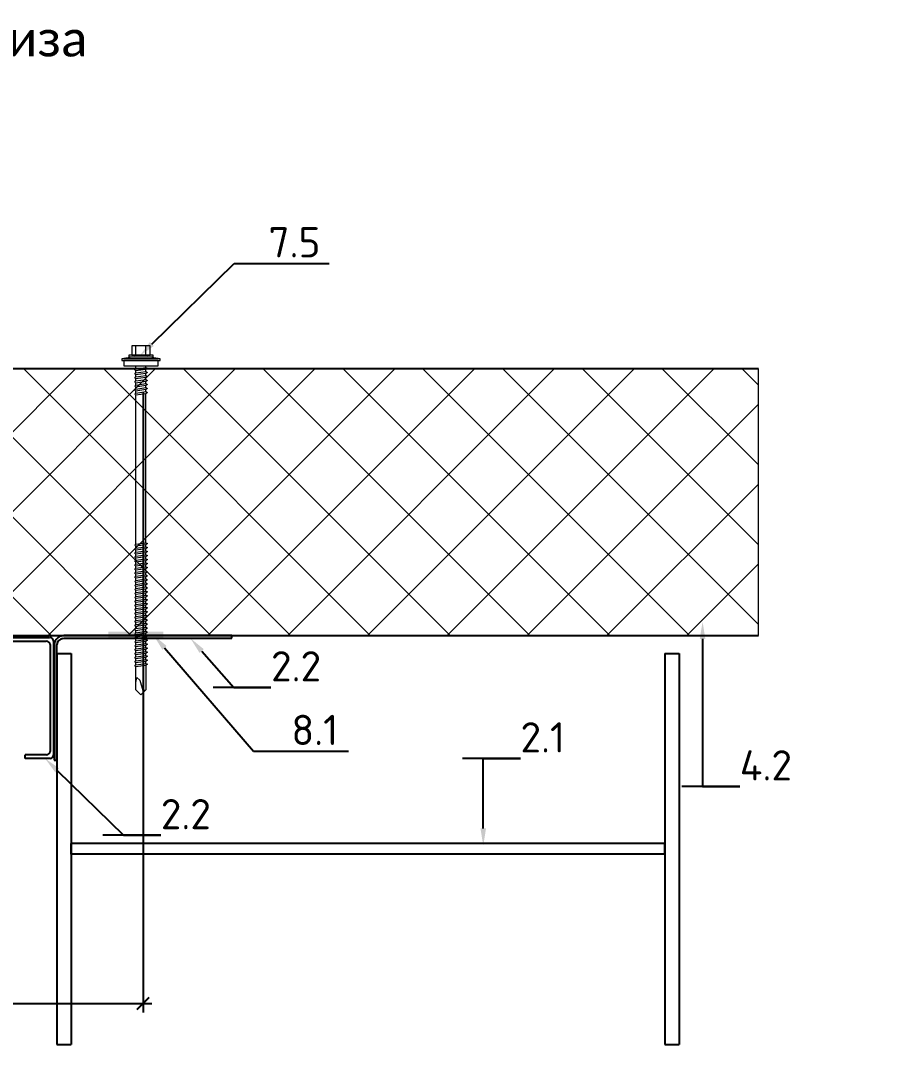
# Model space of a CAD drawing. Header units: millimetres. Extents: x -3689 to 3021565, y -698052 to -604547.
# Drawn here: x 2758677 to 2759159, y -667397 to -666821 of the extents above; entities that cross this region are included whole.
import ezdxf
from ezdxf import colors
from ezdxf.entities.mleader import LeaderData, LeaderLine
from ezdxf.math import Vec2, Vec3

# ---------------------------------------------------------------- set-up
doc = ezdxf.new("R2010")
doc.units = ezdxf.units.MM
doc.header["$PDMODE"] = 35
doc.layers.get('0').update_dxf_attribs({"lineweight": 0})
doc.layers.get('Defpoints').update_dxf_attribs({"color": 4})
for name, color, linetype in [('A-DOOR-IDEN', 12, 'Continuous'), ('A-FLOR-IDEN', 14, 'Continuous'), ('A-WALL-PATT', 181, 'Continuous'), ('S-METL', 14, 'Continuous'), ('S-WALL-PATT', 181, 'Continuous')]:
    doc.layers.add(name, color=color, linetype=linetype)
doc.layers.add('A-FLOR-DIMS', color=133, linetype='Continuous', lineweight=0)
doc.styles.add('Calibri', font='calibri.ttf')
doc.styles.add('GOST 2.304', font='CS_Gost2304.shx')
doc.styles.add('ЕСКД', font='isocpeur.ttf')
doc.dimstyles.new('001.5', dxfattribs={"dimscale": 10, "dimtxt": 1.5, "dimasz": 0.7, "dimexe": 0.5, "dimexo": 0, "dimgap": 0.3, "dimtad": 1, "dimdec": 0, "dimrnd": 0.001, "dimtxsty": 'GOST 2.304', "dimblk": 'ARCHTICK', "dimcen": 0, "dimdle": 0.5, "dimclrd": 256, "dimclre": 256, "dimclrt": 256, "dimadec": 0, "dimazin": 2, "dimtfac": 0.75, "dimtdec": 0, "dimtmove": 1, "dimatfit": 3, "dimfxl": 1, "dimtolj": 1, "dimarcsym": 0})

# ---------------------------------------------------------------- blocks, each defined once
blk = doc.blocks.new('*U569')
at = {"lineweight": 0}
h = blk.add_hatch(dxfattribs=at)
h.set_pattern_fill('ANSI37', color=181, scale=10, style=0)
h.set_pattern_definition([(45, (90, -243.4552527261694), (-22.45064030267288, 22.45064030267288), []), (135, (90, -243.4552527261694), (-22.45064030267288, -22.45064030267288), [])])
h.paths.add_polyline_path([(0, 756.5447472738305), (0, 0), (150, 0), (150, 756.5447472738305)])
at = {"color": 5, "lineweight": 0}
for p, q in [((150, 756.5447472738305), (0, 756.5447472738305)), ((0, 0), (150, 0))]:
    blk.add_line(p, q, dxfattribs=at)
at = {"color": 5}
for p, q in [((0, 756.5447472738305), (0, 0)), ((150, 0), (150, 756.5447472738305))]:
    blk.add_line(p, q, dxfattribs=at)
blk = doc.blocks.new('_ARCHTICK')
at = {"color": 0, "linetype": 'ByBlock', "const_width": 0.15}
blk.add_lwpolyline([(-0.5, -0.5), (0.5, 0.5)], dxfattribs=at)
blk = doc.blocks.new('*D595')
at = {"layer": 'A-FLOR-DIMS', "lineweight": -2, "ltscale": 10, "transparency": 16777216}
for p, q in [((2758565.491546376, -666981.1369275539), (2758565.491546376, -667378.5630404346)), ((2758745.794077674, -667030.1082602887), (2758745.794077674, -667378.5630404346)), ((2758560.491546376, -667373.5630404346), (2758750.794077674, -667373.5630404346))]:
    blk.add_line(p, q, dxfattribs=at)
at = {"layer": 'Defpoints', "color": 0, "ltscale": 10, "transparency": 16777216}
for p in [(2758565.491546376, -666981.1369275539), (2758745.794077674, -667030.1082602887), (2758745.794077674, -667373.5630404346)]:
    blk.add_point(p, dxfattribs=at)
at = {"layer": 'A-FLOR-DIMS', "lineweight": -2, "ltscale": 10, "transparency": 16777216, "xscale": 7, "yscale": 7, "zscale": 7, "rotation": 180}
blk.add_blockref('_ARCHTICK', (2758565.491546376, -667373.5630404346), dxfattribs=at)
at = {"layer": 'A-FLOR-DIMS', "lineweight": -2, "ltscale": 10, "transparency": 16777216, "xscale": 7, "yscale": 7, "zscale": 7}
blk.add_blockref('_ARCHTICK', (2758745.794077674, -667373.5630404346), dxfattribs=at)
at = {"layer": 'A-FLOR-DIMS', "ltscale": 10, "transparency": 16777216, "insert": (2758655.642812025, -667363.0630404346), "char_height": 15, "attachment_point": 5, "style": 'GOST 2.304'}
blk.add_mtext('\\A1;180', dxfattribs=at)
blk = doc.blocks.new('*U572')
at = {"color": 0, "lineweight": 0, "ltscale": 10}
for p, q in [((-2.853031142658489e-13, 6.794659872000921), (-1.000000000000285, 6.794659872000879)), ((-1.000000000000285, 6.794659872000879), (-0.9999999999997147, -6.794659872000962)), ((0.9999999999995483, 10.75821146399544), (-1.578047253216045e-13, 3.758211464021094)), ((2.853031142658489e-13, -6.794659872000921), (-2.853031142658489e-13, 6.794659872000921)), ((1.999999999999548, 10.75821146399548), (0.9999999999995483, 10.75821146399544)), ((0.9999999999995483, 10.75821146399544), (1.000000000000452, -10.75821146399535)), ((2.000000000000452, -10.75821146399531), (1.999999999999548, 10.75821146399548)), ((4.999999999999596, 9.625768151993025), (1.999999999999596, 9.625768151992899)), ((1.999999999999596, 9.625768151992899), (2.000000000000404, -9.625768151992732)), ((5.000000000000404, -9.625768151992606), (4.999999999999596, 9.625768151993025)), ((-1.000000000000214, 5.095994904011563), (-6.200000000000213, 5.095994904011344)), ((-6.200000000000213, 5.095994904011344), (-6.199999999999785, -5.095994904011865)), ((-1.000000000000119, 2.831108280006405), (-6.200000000000118, 2.831108280006187)), ((-0.9999999999997861, -5.095994904011646), (-1.000000000000214, 5.095994904011563)), ((5.960699671339194, 2.831108280006697), (4.999999999999881, 2.831108280006657)), ((5.960699671339194, 2.831108280006697), (6.413676996087806, 3.623818598440535)), ((6.75340998968594, -2.831108279977059), (5.960699671339194, 2.831108280006697)), ((6.413676996087806, 3.623818598440535), (7.093142983283565, 2.831108280006745)), ((7.093142983283565, 2.831108280006745), (7.885853301688519, -2.831108279977012)), ((8.225586295286144, 2.831108280006792), (7.093142983283565, 2.831108280006745)), ((8.225586295286144, 2.831108280006792), (7.093142983283565, 2.831108280006745)), ((8.225586295286144, 2.831108280006792), (8.678563620122066, 3.623818598440631)), ((9.018296613720201, -2.831108279976964), (8.225586295286144, 2.831108280006792)), ((8.678563620122066, 3.623818598440631), (9.358029607317826, 2.83110828000684)), ((9.358029607317826, 2.83110828000684), (10.15073992572278, -2.831108279976917)), ((10.49047291932041, 2.831108280006887), (9.358029607317826, 2.83110828000684)), ((10.49047291932041, 2.831108280006887), (9.358029607317826, 2.831108280006839)), ((10.49047291932041, 2.831108280006887), (10.94345024406902, 3.623818598440726)), ((11.28318323772536, -2.831108279976869), (10.49047291932041, 2.831108280006887)), ((10.94345024406902, 3.623818598440726), (11.62291623132298, 2.831108280006935)), ((11.62291623132298, 2.831108280006935), (12.41562654969883, -2.831108279976822)), ((12.75535954329646, 2.831108280006982), (11.62291623126478, 2.831108280006935)), ((12.75535954329646, 2.831108280006983), (11.62291623132298, 2.831108280006935)), ((12.75535954329646, 2.831108280006982), (13.20833686810328, 3.623818598440821)), ((13.54806986170141, -2.831108279976774), (12.75535954329646, 2.831108280006982)), ((13.20833686810328, 3.623818598440821), (13.88780285529904, 2.83110828000703)), ((13.88780285529904, 2.83110828000703), (14.68051317370399, -2.831108279976727)), ((15.02024616730162, 2.831108280007077), (13.88780285529904, 2.83110828000703)), ((15.02024616730162, 2.831108280007078), (13.88780285529904, 2.83110828000703)), ((15.02024616730162, 2.831108280007077), (15.47322349210843, 3.623818598440916)), ((15.81295648570657, -2.831108279976679), (15.02024616730162, 2.831108280007077)), ((15.47322349210843, 3.623818598440916), (16.1526894793042, 2.831108280007125)), ((16.1526894793042, 2.831108280007125), (16.94539979768004, -2.831108279976632)), ((17.28513279133588, 2.831108280007173), (16.1526894793042, 2.831108280007125)), ((17.28513279133588, 2.831108280007173), (16.1526894793042, 2.831108280007126)), ((17.28513279133588, 2.831108280007173), (17.73811011608449, 3.623818598441011)), ((18.07784310968262, -2.831108279976584), (17.28513279133588, 2.831108280007173)), ((17.73811011608449, 3.623818598441011), (18.41757610328025, 2.83110828000722)), ((18.41757610328025, 2.83110828000722), (19.2102864216852, -2.831108279976537)), ((19.55001941528283, 2.831108280007268), (18.41757610328025, 2.83110828000722)), ((19.55001941528283, 2.831108280007268), (18.41757610328025, 2.831108280007221)), ((19.55001941528283, 2.831108280007268), (20.00299674011875, 3.623818598441106)), ((20.34272973371688, -2.831108279976489), (19.55001941528283, 2.831108280007268)), ((20.00299674011875, 3.623818598441106), (20.68246272731451, 2.831108280007316)), ((20.68246272731451, 2.831108280007316), (21.47517304571946, -2.831108279976441)), ((21.81490603931709, 2.831108280007363), (20.68246272731451, 2.831108280007316)), ((104.5005885280032, 2.83110828001226), (20.68246272731451, 2.831108280007316)), ((104.5005885280032, 2.83110828001226), (104.9535658528391, 3.623818598446098)), ((105.2932988464372, -2.831108279971497), (104.5005885280032, 2.83110828001226)), ((104.9535658528391, 3.623818598446098), (105.6330318400348, 2.831108280012307)), ((105.6330318400348, 2.831108280012307), (106.4257421584398, -2.83110827997145)), ((106.7654751520374, 2.831108280012355), (105.6330318400348, 2.831108280012307)), ((106.7654751520956, 2.831108280012355), (107.2184524768442, 3.623818598446193)), ((107.5581854704424, -2.831108279971402), (106.7654751520956, 2.831108280012355)), ((107.2184524768442, 3.623818598446193), (107.89791846404, 2.831108280012402)), ((107.89791846404, 2.831108280012402), (108.690628782445, -2.831108279971355)), ((109.0303617760426, 2.83110828001245), (107.89791846404, 2.831108280012402)), ((109.0303617760426, 2.83110828001245), (109.4833391008785, 3.623818598446288)), ((109.8230720944767, -2.831108279971307), (109.0303617760426, 2.83110828001245)), ((109.4833391008785, 3.623818598446288), (110.1628050880743, 2.831108280012497)), ((110.1628050880743, 2.831108280012497), (110.9555154064792, -2.831108279971259)), ((111.2952484000768, 2.831108280012545), (110.1628050880743, 2.831108280012497)), ((111.2952484000768, 2.831108280012545), (111.7482257248255, 3.623818598446383)), ((112.0879587184818, -2.831108279971212), (111.2952484000768, 2.831108280012545)), ((111.7482257248255, 3.623818598446383), (112.4276917120794, 2.831108280012592)), ((112.4276917120794, 2.831108280012592), (113.2204020304553, -2.831108279971164)), ((113.5601350240529, 2.83110828001264), (112.4276917120212, 2.831108280012592)), ((113.5601350240529, 2.83110828001264), (114.0131123488597, 3.623818598446478)), ((114.3528453424579, -2.831108279971117), (113.5601350240529, 2.83110828001264)), ((114.0131123488597, 3.623818598446478), (114.6925783360555, 2.831108280012687)), ((114.6925783360555, 2.831108280012687), (115.4852886544604, -2.831108279971069)), ((115.8250216480581, 2.831108280012735), (114.6925783360555, 2.831108280012687)), ((115.8250216480581, 2.831108280012735), (116.2779989728649, 3.623818598446573)), ((116.617731966463, -2.831108279971022), (115.8250216480581, 2.831108280012735)), ((116.2779989728649, 3.623818598446573), (116.9574649600606, 2.831108280012782)), ((116.9574649600606, 2.831108280012782), (117.7501752784365, -2.831108279970974)), ((118.0899082720923, 2.83110828001283), (116.9574649600606, 2.831108280012782)), ((118.0899082720923, 2.83110828001283), (118.5428855968409, 3.623818598446668)), ((118.8826185904391, -2.831108279970927), (118.0899082720923, 2.83110828001283)), ((118.5428855968409, 3.623818598446668), (119.2223515840367, 2.831108280012878)), ((119.2223515840367, 2.831108280012878), (120.0150619024417, -2.831108279970879)), ((120.3547948960393, 2.831108280012925), (119.2223515840367, 2.831108280012878)), ((120.3547948960393, 2.831108280012925), (120.8077722208752, 3.623818598446763)), ((121.1475052144733, -2.831108279970831), (120.3547948960393, 2.831108280012925)), ((120.8077722208752, 3.623818598446763), (121.4872382080709, 2.831108280012973)), ((121.4872382080709, 2.831108280012973), (122.2799485264759, -2.831108279970784)), ((122.6196815200735, 2.83110828001302), (121.4872382080709, 2.831108280012973)), ((122.6196815200735, 2.83110828001302), (123.0726588448221, 3.623818598446859)), ((123.4123918384203, -2.831108279970736), (122.6196815200735, 2.83110828001302)), ((123.0726588448221, 3.623818598446859), (123.7521248320179, 2.831108280013068)), ((123.7521248320179, 2.831108280013068), (124.5448351504519, -2.831108279970689)), ((124.8845681440496, 2.831108280013115), (123.7521248320179, 2.831108280013068)), ((124.8845681440496, 2.831108280013114), (125.3375454687982, 3.623818598446953)), ((125.6772784623963, -2.831108279970642), (124.8845681440496, 2.831108280013114)), ((125.3375454687982, 3.623818598446953), (126.017011455994, 2.831108280013162)), ((126.017011455994, 2.831108280013162), (126.8097217743989, -2.831108279970595)), ((127.1494547679966, 2.831108280013209), (126.017011455994, 2.831108280013162)), ((127.1494547679966, 2.831108280013209), (127.6024320928325, 3.623818598447048)), ((127.9421650864306, -2.831108279970547), (127.1494547679966, 2.831108280013209)), ((127.6024320928325, 3.623818598447048), (128.2818980800282, 2.831108280013257)), ((128.2818980800282, 2.831108280013257), (129.0746083984332, -2.8311082799705)), ((129.4143413920308, 2.831108280013305), (128.2818980800282, 2.831108280013257)), ((129.4143413920308, 2.831108280013305), (129.8673187167794, 3.623818598447143)), ((130.2070517104358, -2.831108279970452), (129.4143413920308, 2.831108280013305)), ((129.8673187167794, 3.623818598447143), (130.5467847040334, 2.831108280013352)), ((130.5467847040334, 2.831108280013352), (131.3394950224092, -2.831108279970405)), ((131.6792280160069, 2.8311082800134), (130.5467847039752, 2.831108280013352)), ((131.6792280160069, 2.8311082800134), (132.1322053408137, 3.623818598447238)), ((132.4719383344118, -2.831108279970357), (131.6792280160069, 2.8311082800134)), ((132.1322053408137, 3.623818598447238), (132.8116713280095, 2.831108280013447)), ((132.8116713280095, 2.831108280013447), (133.6043816464144, -2.83110827997031)), ((133.944114640012, 2.831108280013495), (132.8116713280095, 2.831108280013447)), ((133.944114640012, 2.831108280013495), (134.3970919648189, 3.623818598447333)), ((134.736824958417, -2.831108279970262), (133.944114640012, 2.831108280013495)), ((134.3970919648189, 3.623818598447333), (135.0765579520146, 2.831108280013543)), ((135.0765579520146, 2.831108280013543), (135.8692682703904, -2.831108279970214)), ((136.2090012640463, 2.83110828001359), (135.0765579520146, 2.831108280013543)), ((136.2090012640463, 2.83110828001359), (136.6619785887949, 3.623818598447428)), ((137.001711582393, -2.831108279970167), (136.2090012640463, 2.83110828001359)), ((136.6619785887949, 3.623818598447428), (137.3414445759907, 2.831108280013638)), ((137.3414445759907, 2.831108280013638), (138.1341548943956, -2.831108279970119)), ((138.4738878879932, 2.831108280013685), (137.3414445759907, 2.831108280013638)), ((138.4738878879932, 2.831108280013685), (138.9268652128292, 3.623818598447524)), ((139.2665982064273, -2.831108279970072), (138.4738878879932, 2.831108280013685)), ((138.9268652128292, 3.623818598447524), (139.6063312000249, 2.831108280013733)), ((139.6063312000249, 2.831108280013733), (140.3990415184299, -2.831108279970024)), ((140.7387745120275, 2.83110828001378), (139.6063312000249, 2.831108280013733)), ((140.7387745120275, 2.83110828001378), (141.1917518367761, 3.623818598447619)), ((141.5314848303742, -2.831108279969976), (140.7387745120275, 2.83110828001378)), ((141.1917518367761, 3.623818598447619), (141.8712178239719, 2.831108280013828)), ((141.8712178239719, 2.831108280013828), (142.6639281424059, -2.831108279969929)), ((143.0036611360036, 2.831108280013875), (141.8712178239719, 2.831108280013828)), ((143.0036611360036, 2.831108280013875), (143.4566384608104, 3.623818598447714)), ((143.7963714544085, -2.831108279969881), (143.0036611360036, 2.831108280013875)), ((143.4566384608104, 3.623818598447714), (144.1361044480061, 2.831108280013923)), ((144.1361044480061, 2.831108280013923), (144.9288147664111, -2.831108279969834)), ((145.2685477600087, 2.83110828001397), (144.1361044480061, 2.831108280013923)), ((145.2685477600087, 2.83110828001397), (145.7215250848446, 3.623818598447809)), ((146.0612580784428, -2.831108279969786), (145.2685477600087, 2.83110828001397)), ((145.7215250848446, 3.623818598447809), (146.4009910720404, 2.831108280014018)), ((146.4009910720404, 2.831108280014018), (147.1937013903871, -2.831108279969739)), ((147.5334343839848, 2.831108280014065), (146.4009910720404, 2.831108280014018)), ((147.533434384043, 2.831108280014065), (147.9864117087916, 3.623818598447904)), ((148.3261447023897, -2.831108279969691), (147.533434384043, 2.831108280014065)), ((147.9864117087916, 3.623818598447904), (148.6658776959873, 2.831108280014113)), ((148.6658776959873, 2.831108280014113), (149.4585880144214, -2.831108279969644)), ((149.798321008019, 2.831108280014161), (148.6658776959873, 2.831108280014113)), ((149.798321008019, 2.831108280014161), (150.2512983328259, 3.623818598447999)), ((150.591031326424, -2.831108279969596), (149.798321008019, 2.831108280014161)), ((150.2512983328259, 3.623818598447999), (150.9307643200216, 2.831108280014208)), ((150.9307643200216, 2.831108280014208), (151.7234746384266, -2.831108279969548)), ((152.0632076320242, 2.831108280014256), (150.9307643200216, 2.831108280014208)), ((152.0632076320242, 2.831108280014256), (152.5161849568019, 3.623818598448094)), ((152.8559179504, -2.831108279969501), (152.0632076320242, 2.831108280014256)), ((152.5161849568019, 3.623818598448094), (153.1956509439977, 2.831108280014303)), ((153.1956509439977, 2.831108280014303), (153.9883612624026, -2.831108279969453)), ((154.3280942560002, 2.831108280014351), (153.1956509439977, 2.831108280014303)), ((154.3280942560002, 2.831108280014351), (154.7810715808071, 3.623818598448189)), ((155.1208045744052, -2.831108279969406), (154.3280942560002, 2.831108280014351)), ((154.7810715808071, 3.623818598448189), (155.4605375680028, 2.831108280014398)), ((155.4605375680028, 2.831108280014398), (156.2532478864078, -2.831108279969358)), ((156.5929808800054, 2.831108280014446), (155.4605375680028, 2.831108280014398)), ((156.5929808800054, 2.831108280014446), (157.0459582048413, 3.623818598448284)), ((157.3856911984394, -2.831108279969311), (156.5929808800054, 2.831108280014446)), ((157.0459582048413, 3.623818598448284), (157.7254241920371, 2.831108280014493)), ((157.7254241920371, 2.831108280014493), (158.518134510442, -2.831108279969263)), ((158.8578675040397, 2.831108280014541), (157.7254241920371, 2.831108280014493)), ((158.8578675040397, 2.831108280014541), (159.3108448287883, 3.623818598448379)), ((159.6505778223864, -2.831108279969216), (158.8578675040397, 2.831108280014541)), ((159.3108448287883, 3.623818598448379), (159.990310815984, 2.831108280014588)), ((159.990310815984, 2.831108280014588), (160.7830211344181, -2.831108279969168)), ((161.1227541280157, 2.831108280014636), (159.990310815984, 2.831108280014588)), ((161.1227541280157, 2.831108280014636), (161.5757314528225, 3.623818598448474)), ((161.9154644464207, -2.831108279969121), (161.1227541280157, 2.831108280014636)), ((161.5757314528225, 3.623818598448474), (162.2551974400183, 2.831108280014683)), ((162.2551974400183, 2.831108280014683), (163.0479077584232, -2.831108279969073)), ((163.3876407520209, 2.831108280014731), (162.2551974400183, 2.831108280014683)), ((163.3876407520209, 2.831108280014731), (163.8406180767986, 3.623818598448569)), ((164.1803510703967, -2.831108279969026), (163.3876407520209, 2.831108280014731)), ((163.8406180767986, 3.623818598448569), (164.5200840639943, 2.831108280014779)), ((164.5200840639943, 2.831108280014779), (165.3127943823993, -2.831108279968978)), ((165.6525273759969, 2.831108280014826), (164.5200840639943, 2.831108280014779)), ((165.6525273759969, 2.831108280014826), (166.1055047008037, 3.623818598448664)), ((166.4452376944019, -2.83110827996893), (165.6525273759969, 2.831108280014826)), ((166.1055047008037, 3.623818598448664), (166.7849706879995, 2.831108280014874)), ((166.7849706879995, 2.831108280014874), (167.5776810064336, -2.831108279968883)), ((167.9174140000312, 2.831108280014921), (166.7849706879995, 2.831108280014874)), ((167.9174140000312, 2.831108280014921), (168.370391324838, 3.62381859844876)), ((168.7101243184361, -2.831108279968835), (167.9174140000312, 2.831108280014921)), ((168.370391324838, 3.62381859844876), (169.0498573120338, 2.831108280014969)), ((169.0498573120338, 2.831108280014969), (169.8425676303805, -2.831108279968788)), ((170.1823006239781, 2.831108280015016), (169.0498573120338, 2.831108280014969)), ((170.1823006240363, 2.831108280015016), (170.6352779488141, 3.623818598448855)), ((170.9750109424122, -2.83110827996874), (170.1823006240363, 2.831108280015016)), ((170.6352779488141, 3.623818598448855), (171.3147439360098, 2.831108280015064)), ((171.3147439360098, 2.831108280015064), (172.1074542544148, -2.831108279968693)), ((172.4471872480124, 2.831108280015112), (171.3147439360098, 2.831108280015064)), ((172.4471872480124, 2.831108280015112), (172.9001645728192, 3.62381859844895)), ((173.2398975664173, -2.831108279968645), (172.4471872480124, 2.831108280015112)), ((172.9001645728192, 3.62381859844895), (173.579630560015, 2.831108280015159)), ((173.5796305600149, 2.831108280015159), (187.1689503039877, 2.83110828001573)), ((173.579630560015, 2.831108280015159), (174.3723408784199, -2.831108279968598)), ((181.733222406422, -0.679465987201224), (187.6219276287947, 1.132443311997329)), ((187.168891720008, 2.83110828001573), (190, 1.699364696006077e-11)), ((190, 1.699364696006077e-11), (187.1688917200664, -2.83110827996806)), ((187.6219276287947, 1.132443311997329), (187.310505717999, 2.689552866004499)), ((-0.9999999999998811, -2.831108279977385), (-6.19999999999988, -2.831108279977603)), ((-6.199999999999785, -5.095994904011865), (-0.9999999999997861, -5.095994904011646)), ((1.578047253205254e-13, -3.758211463995394), (1.000000000000452, -10.75821146399535)), ((6.75340998968594, -2.831108279977058), (5.000000000000119, -2.831108279977132)), ((7.432875976881695, -3.510574267172757), (6.75340998968594, -2.831108279977059)), ((7.885853301688519, -2.831108279977012), (7.432875976881695, -3.510574267172757)), ((9.018296613720201, -2.831108279976964), (7.885853301688519, -2.831108279977012)), ((9.018296613720201, -2.831108279976963), (7.885853301688519, -2.831108279977011)), ((9.697762600915956, -3.510574267172662), (9.018296613720201, -2.831108279976964)), ((10.15073992572278, -2.831108279976917), (9.697762600915956, -3.510574267172662)), ((11.28318323766715, -2.831108279976869), (10.15073992572278, -2.831108279976917)), ((11.28318323772536, -2.831108279976868), (10.15073992572278, -2.831108279976916)), ((11.96264922492111, -3.510574267172567), (11.28318323772536, -2.831108279976869)), ((12.41562654969883, -2.831108279976822), (11.96264922492111, -3.510574267172567)), ((13.54806986170141, -2.831108279976774), (12.41562654969883, -2.831108279976822)), ((13.54806986170141, -2.831108279976773), (12.41562654969883, -2.83110827997682)), ((14.22753584889717, -3.510574267172472), (13.54806986170141, -2.831108279976774)), ((14.68051317370399, -2.831108279976727), (14.22753584889717, -3.510574267172472)), ((15.81295648570657, -2.831108279976679), (14.68051317370399, -2.831108279976727)), ((15.81295648570657, -2.831108279976678), (14.68051317370399, -2.831108279976725)), ((16.49242247290232, -3.510574267172377), (15.81295648570657, -2.831108279976679)), ((16.94539979768004, -2.831108279976632), (16.49242247290232, -3.510574267172377)), ((18.07784310968262, -2.831108279976584), (16.94539979768004, -2.831108279976632)), ((18.07784310968262, -2.831108279976584), (16.94539979768004, -2.831108279976631)), ((18.75730909687838, -3.510574267172282), (18.07784310968262, -2.831108279976584)), ((19.2102864216852, -2.831108279976537), (18.75730909687838, -3.510574267172282)), ((20.34272973371688, -2.831108279976489), (19.2102864216852, -2.831108279976537)), ((20.34272973371688, -2.831108279976489), (19.2102864216852, -2.831108279976536)), ((21.02219572091264, -3.510574267172187), (20.34272973371688, -2.831108279976489)), ((21.47517304571946, -2.831108279976441), (21.02219572091264, -3.510574267172187)), ((105.2932988464372, -2.831108279971498), (21.47517304571946, -2.831108279976441)), ((105.972764833633, -3.510574267167195), (105.2932988464372, -2.831108279971497)), ((106.4257421584398, -2.83110827997145), (105.972764833633, -3.510574267167195)), ((107.5581854703842, -2.831108279971402), (106.4257421584398, -2.83110827997145)), ((108.2376514576382, -3.5105742671671), (107.5581854704424, -2.831108279971402)), ((108.690628782445, -2.831108279971355), (108.2376514576382, -3.5105742671671)), ((109.8230720944767, -2.831108279971307), (108.690628782445, -2.831108279971355)), ((110.5025380816724, -3.510574267167005), (109.8230720944767, -2.831108279971307)), ((110.9555154064792, -2.831108279971259), (110.5025380816724, -3.510574267167005)), ((112.0879587184236, -2.831108279971212), (110.9555154064792, -2.831108279971259)), ((112.7674247056776, -3.51057426716691), (112.0879587184818, -2.831108279971212)), ((113.2204020304553, -2.831108279971164), (112.7674247056776, -3.51057426716691)), ((114.3528453424579, -2.831108279971117), (113.2204020304553, -2.831108279971164)), ((115.0323113296536, -3.510574267166815), (114.3528453424579, -2.831108279971117)), ((115.4852886544604, -2.831108279971069), (115.0323113296536, -3.510574267166815)), ((116.617731966463, -2.831108279971022), (115.4852886544604, -2.831108279971069)), ((117.2971979536588, -3.510574267166719), (116.617731966463, -2.831108279971022)), ((117.7501752784365, -2.831108279970974), (117.2971979536588, -3.510574267166719)), ((118.8826185904391, -2.831108279970927), (117.7501752784365, -2.831108279970974)), ((119.5620845776348, -3.510574267166624), (118.8826185904391, -2.831108279970927)), ((120.0150619024417, -2.831108279970879), (119.5620845776348, -3.510574267166624)), ((121.1475052144733, -2.831108279970831), (120.0150619024417, -2.831108279970879)), ((121.8269712016691, -3.510574267166529), (121.1475052144733, -2.831108279970831)), ((122.2799485264759, -2.831108279970784), (121.8269712016691, -3.510574267166529)), ((123.4123918384203, -2.831108279970736), (122.2799485264759, -2.831108279970784)), ((124.0918578256743, -3.510574267166434), (123.4123918384203, -2.831108279970736)), ((124.5448351504519, -2.831108279970689), (124.0918578256743, -3.510574267166434)), ((125.6772784623963, -2.831108279970641), (124.5448351504519, -2.831108279970689)), ((126.3567444495921, -3.51057426716634), (125.6772784623963, -2.831108279970642)), ((126.8097217743989, -2.831108279970595), (126.3567444495921, -3.51057426716634)), ((127.9421650864306, -2.831108279970547), (126.8097217743989, -2.831108279970595)), ((128.6216310736264, -3.510574267166245), (127.9421650864306, -2.831108279970547)), ((129.0746083984332, -2.8311082799705), (128.6216310736264, -3.510574267166245)), ((130.2070517103776, -2.831108279970452), (129.0746083984332, -2.8311082799705)), ((130.8865176976315, -3.51057426716615), (130.2070517104358, -2.831108279970452)), ((131.3394950224092, -2.831108279970405), (130.8865176976315, -3.51057426716615)), ((132.4719383344118, -2.831108279970357), (131.3394950224092, -2.831108279970405)), ((133.1514043216076, -3.510574267166055), (132.4719383344118, -2.831108279970357)), ((133.6043816464144, -2.83110827997031), (133.1514043216076, -3.510574267166055)), ((134.736824958417, -2.831108279970262), (133.6043816464144, -2.83110827997031)), ((135.4162909456127, -3.51057426716596), (134.736824958417, -2.831108279970262)), ((135.8692682703904, -2.831108279970214), (135.4162909456127, -3.51057426716596)), ((137.001711582393, -2.831108279970167), (135.8692682703904, -2.831108279970214)), ((137.6811775695888, -3.510574267165865), (137.001711582393, -2.831108279970167)), ((138.1341548943956, -2.831108279970119), (137.6811775695888, -3.510574267165865)), ((139.2665982064273, -2.831108279970072), (138.1341548943956, -2.831108279970119)), ((139.946064193623, -3.51057426716577), (139.2665982064273, -2.831108279970072)), ((140.3990415184299, -2.831108279970024), (139.946064193623, -3.51057426716577)), ((141.5314848303742, -2.831108279969976), (140.3990415184299, -2.831108279970024)), ((142.2109508176282, -3.510574267165675), (141.5314848303742, -2.831108279969976)), ((142.6639281424059, -2.831108279969929), (142.2109508176282, -3.510574267165675)), ((143.7963714544085, -2.831108279969881), (142.6639281424059, -2.831108279969929)), ((144.4758374416043, -3.51057426716558), (143.7963714544085, -2.831108279969881)), ((144.9288147664111, -2.831108279969834), (144.4758374416043, -3.51057426716558)), ((146.0612580784428, -2.831108279969786), (144.9288147664111, -2.831108279969834)), ((146.7407240656385, -3.510574267165484), (146.0612580784428, -2.831108279969786)), ((147.1937013903871, -2.831108279969739), (146.7407240656385, -3.510574267165484)), ((148.3261447023897, -2.831108279969691), (147.1937013903871, -2.831108279969739)), ((149.0056106895855, -3.510574267165389), (148.3261447023897, -2.831108279969691)), ((149.4585880144214, -2.831108279969644), (149.0056106895855, -3.510574267165389)), ((150.591031326424, -2.831108279969596), (149.4585880144214, -2.831108279969644)), ((151.2704973136197, -3.510574267165294), (150.591031326424, -2.831108279969596)), ((151.7234746384266, -2.831108279969548), (151.2704973136197, -3.510574267165294)), ((152.8559179504, -2.831108279969501), (151.7234746384266, -2.831108279969548)), ((153.5353839376249, -3.510574267165199), (152.8559179504, -2.831108279969501)), ((153.9883612624026, -2.831108279969453), (153.5353839376249, -3.510574267165199)), ((155.1208045744052, -2.831108279969406), (153.9883612624026, -2.831108279969453)), ((155.8002705616009, -3.510574267165104), (155.1208045744052, -2.831108279969406)), ((156.2532478864078, -2.831108279969358), (155.8002705616009, -3.510574267165104)), ((157.3856911984394, -2.831108279969311), (156.2532478864078, -2.831108279969358)), ((158.0651571856352, -3.510574267165009), (157.3856911984394, -2.831108279969311)), ((158.518134510442, -2.831108279969263), (158.0651571856352, -3.510574267165009)), ((159.6505778223864, -2.831108279969216), (158.5181345103838, -2.831108279969263)), ((160.3300438095822, -3.510574267164914), (159.6505778223864, -2.831108279969216)), ((160.7830211344181, -2.831108279969168), (160.3300438095822, -3.510574267164914)), ((161.9154644464207, -2.831108279969121), (160.7830211344181, -2.831108279969168)), ((162.5949304336164, -3.510574267164818), (161.9154644464207, -2.831108279969121)), ((163.0479077584232, -2.831108279969073), (162.5949304336164, -3.510574267164818)), ((164.1803510703967, -2.831108279969026), (163.0479077584232, -2.831108279969073)), ((164.8598170576507, -3.510574267164723), (164.1803510703967, -2.831108279969026)), ((165.3127943823993, -2.831108279968978), (164.8598170576507, -3.510574267164723)), ((166.4452376944019, -2.83110827996893), (165.3127943823993, -2.831108279968978)), ((167.1247036815976, -3.510574267164628), (166.4452376944019, -2.83110827996893)), ((167.5776810064336, -2.831108279968883), (167.1247036815976, -3.510574267164628)), ((168.7101243184361, -2.831108279968835), (167.5776810064336, -2.831108279968883)), ((169.3895903056319, -3.510574267164533), (168.7101243184361, -2.831108279968835)), ((169.8425676303805, -2.831108279968788), (169.3895903056319, -3.510574267164533)), ((170.9750109424122, -2.83110827996874), (169.8425676303805, -2.831108279968788)), ((171.6544769296079, -3.510574267164438), (170.9750109424122, -2.83110827996874)), ((172.1074542544148, -2.831108279968693), (171.6544769296079, -3.510574267164438)), ((173.2398975664173, -2.831108279968645), (172.1074542544148, -2.831108279968693)), ((173.9193635536131, -3.510574267164343), (173.2398975664173, -2.831108279968645)), ((174.3723408784199, -2.831108279968598), (173.9193635536131, -3.510574267164343)), ((187.1689503040461, -2.83110827996806), (174.3723408784199, -2.831108279968598)), ((180.3742904320306, -2.264886624010712), (181.733222406422, -0.679465987201224)), ((183.2053987120226, -2.831108279968227), (180.3742904320306, -2.264886624010712)), ((-0.9999999999997147, -6.794659872000962), (2.853031142658489e-13, -6.794659872000921)), ((1.000000000000452, -10.75821146399535), (2.000000000000452, -10.75821146399531)), ((2.000000000000404, -9.625768151992732), (5.000000000000404, -9.625768151992606))]:
    blk.add_line(p, q, dxfattribs=at)
blk = doc.blocks.new('iuyj')
at = {"ltscale": 10}
for p, q in [((-16690.34538986003, 244340.1863013225), (-16564.62282508013, 244340.1863013228)), ((-16692.34538986026, 244338.1863013227), (-16692.34538986026, 244275.2445050665)), ((-16692.34538986026, 244338.1863013227), (-16692.34538986026, 244274.1863013228)), ((-16690.34538986026, 244336.1863013228), (-16690.34538986026, 244276.1863013228)), ((-16688.34538986003, 244338.1863013225), (-16566.62282508461, 244338.1863013225)), ((-16564.34538986026, 244336.1863013228), (-16564.34538986026, 244276.1863013228)), ((-16562.34538986026, 244338.1863013227), (-16562.34538986026, 244274.1863013228)), ((-16690.34538986026, 244272.186301323), (-16676.34538986026, 244272.1863013228)), ((-16688.34538986026, 244274.186301323), (-16676.34538986026, 244274.1863013228)), ((-16676.34538986026, 244272.1863013228), (-16676.34538986026, 244274.1863013228)), ((-16578.34538986026, 244272.1863013228), (-16578.34538986026, 244274.1863013228)), ((-16566.34538986026, 244274.186301323), (-16578.34538986026, 244274.1863013228)), ((-16564.34538986026, 244272.186301323), (-16578.34538986026, 244272.1863013228))]:
    blk.add_line(p, q, dxfattribs=at)
for centre, start, end in [((-16690.20667224778, 244338.0475837099), 93.71101658773921, 176.2889833988676), ((-16564.48410747274, 244338.0475837099), 3.711016601132385, 86.28898340560471), ((-16688.20667224778, 244336.0475837099), 93.71101658773921, 176.2889833988676), ((-16566.48410747274, 244336.0475837099), 3.711016601132385, 86.28898340560471), ((-16688.20667224778, 244276.3250189355), 183.7110166011324, 266.2889834122608), ((-16566.48410747274, 244276.3250189355), 273.7110165943952, 356.2889833988676), ((-16690.20667224778, 244274.3250189355), 183.7110166011324, 266.2889834122608), ((-16564.48410747274, 244274.3250189355), 273.7110165943952, 356.2889833988676)]:
    blk.add_arc(centre, 2.14321151593663, start, end, dxfattribs=at)

msp = doc.modelspace()

# ---------------------------------------------------------------- hatches: boundary and pattern name
at = {"layer": 'S-WALL-PATT', "lineweight": 0, "ltscale": 10}
h = msp.add_hatch(color=250, dxfattribs=at)
h.dxf.hatch_style = 1
h.paths.add_polyline_path([(2758757.199478345, -667168.4425727767), (2758757.199478345, -667164.4102075021), (2758726.378221012, -667164.4102075021), (2758726.378221012, -667168.4425727767)])

# ---------------------------------------------------------------- linework, layer by layer
at = {"layer": 'A-WALL-PATT', "color": 250}
for radius in [5.499999688493427, 3.996168183102074]:
    msp.add_arc((2758701.333872309, -667172.1387535597), radius, 98.18181817978395, 171.8181818202161, dxfattribs=at)
at = {"layer": 'S-METL', "color": 250}
for p, q in [((2758701.333872309, -667166.6387538651), (2758700.551140744, -667166.6947359333)), ((2758700.765158281, -667168.1832606012), (2758701.387444943, -667168.1387537832)), ((2758795.833866959, -667166.6387538651), (2758701.333872309, -667166.6387538651)), ((2758701.387444943, -667168.1387537832), (2758795.833866959, -667168.1387537832)), ((2758795.833866959, -667168.1387537832), (2758795.833866959, -667166.6387538651)), ((2758695.889854688, -667171.3560219894), (2758695.833872622, -667172.1387535597)), ((2758695.833872622, -667172.1387535597), (2758695.833872622, -667236.6387499089)), ((2758697.333872536, -667172.192326192), (2758697.378379358, -667171.5700395296)), ((2758697.333872536, -667236.6387499089), (2758697.333872536, -667172.192326192)), ((2758697.385752929, -667176.639254045), (2758697.385752929, -667396.639235277)), ((2758697.385752929, -667176.639254045), (2758705.385752475, -667176.639254045)), ((2758705.385752475, -667176.639254045), (2758705.385752475, -667396.639235277)), ((2759039.385733554, -667176.639254045), (2759039.385733554, -667396.639235277)), ((2759039.385733554, -667176.639254045), (2759047.385733102, -667176.639254045)), ((2759047.385733102, -667176.639254045), (2759047.385733102, -667396.639235277)), ((2758695.833872622, -667236.6387499089), (2758697.333872536, -667236.6387499089)), ((2759039.385733554, -667283.6392443443), (2758705.385752475, -667283.6392443443)), ((2758705.385752475, -667289.639244009), (2758705.385752475, -667283.6392443443)), ((2759039.385733554, -667289.639244009), (2759039.385733554, -667283.6392443443)), ((2759039.385733554, -667289.639244009), (2758705.385752475, -667289.639244009)), ((2758697.385752929, -667396.639235277), (2758705.385752475, -667396.639235277)), ((2759039.385733554, -667396.639235277), (2759047.385733102, -667396.639235277))]:
    msp.add_line(p, q, dxfattribs=at)

# ---------------------------------------------------------------- block references
at = {"layer": 'A-WALL-PATT', "color": 250, "lineweight": 0, "rotation": 269.9999999999999}
msp.add_blockref('*U569', (2758335.491546376, -667016.6387538651), dxfattribs=at)
at = {"layer": 'S-METL', "color": 250, "rotation": 270}
msp.add_blockref('*U572', (2758744.646300522, -667009.8809437545), dxfattribs=at)
at = {"layer": 'S-METL', "color": 250}
msp.add_blockref('iuyj', (2775257.836936236, -911507.9209625303), dxfattribs=at)

# ---------------------------------------------------------------- texts
at = {"layer": 'A-DOOR-IDEN', "color": 250, "linetype": 'ByBlock', "ltscale": 500, "insert": (2758389.543054413, -666850.1096476603), "char_height": 20, "width": 692.3264608246973, "attachment_point": 5, "style": 'Calibri'}
msp.add_mtext('Вдоль оси Д в отметках от +7,350 до уровня низа профлиста покрытия', dxfattribs=at)

# ---------------------------------------------------------------- dimensions: what is measured, and where the dimension line sits
at = {"layer": 'A-FLOR-DIMS', "color": 250, "ltscale": 10}
dim = msp.add_linear_dim(base=(2758745.794077674, -667373.5630404346), p1=(2758565.491546376, -666981.1369275539), p2=(2758745.794077674, -667030.1082602887), dimstyle='001.5', dxfattribs=at)
dim.commit()
dim.dimension.update_dxf_attribs({"geometry": '*D595', "text_midpoint": (2758655.642812025, -667363.0630404346)})

# ---------------------------------------------------------------- leaders
at = {"layer": 'A-FLOR-IDEN', "color": 250}
ml = msp.add_multileader_mtext('Standard', dxfattribs=at)
ml.set_content('7.5', color=250, style='ЕСКД')
ml.set_leader_properties()
ml.build(insert=Vec2(0, 0))
ml.multileader.update_dxf_attribs({"text_left_attachment_type": 6, "text_right_attachment_type": 6, "dogleg_length": 20.96987534605703, "arrow_head_size": 9.600000000000001})
ctx = ml.context
ctx.base_point, ctx.char_height, ctx.arrow_head_size, ctx.landing_gap_size, ctx.plane_origin = Vec3(2758818.032825426, -666957.2927934756), 17, 9.600000000000001, 0, Vec3(2758738.023962375, -666793.3985773332)
ctx.left_attachment, ctx.right_attachment, ctx.text_align_type = 6, 6, 2
notes = []
notes.append((ctx, [(1, (1, 1, 0), (2758797.06295008, -666957.2927934756), (1, 0), 20.96987534605703, [(0, [(2758743.900919414, -667009.3450282915)], 0, [])])]))
ctx.mtext.insert, ctx.mtext.width, ctx.mtext.alignment, ctx.mtext.flow_direction = Vec3(2758845.659390269, -666936.8927934755), 77.51149692218215, 3, 5
ml = msp.add_multileader_mtext('Standard', dxfattribs=at)
ml.set_content('4.2', color=250, style='ЕСКД')
ml.set_leader_properties()
ml.build(insert=Vec2(0, 0))
ml.multileader.update_dxf_attribs({"text_left_attachment_type": 6, "text_right_attachment_type": 6, "dogleg_length": 20.96987534605703, "arrow_head_size": 9.600000000000001})
ctx = ml.context
ctx.base_point, ctx.char_height, ctx.arrow_head_size, ctx.landing_gap_size, ctx.plane_origin, ctx.plane_x_axis, ctx.plane_y_axis = Vec3(2759081.569096204, -667251.5131615067), 17, 9.600000000000001, 0, Vec3(2759201.385369242, -667226.1018211696), Vec3(1, 2.258681448315656e-12), Vec3(-2.258681448315656e-12, 1)
ctx.left_attachment, ctx.right_attachment = 6, 6
notes.append((ctx, [(1, (1, 1, 0), (2759060.599220858, -667251.5131615067), (1, 2.258681448315656e-12), 20.96987534605703, [(0, [(2759060.647267494, -667158.9001642622)], 0, [])])]))
ctx.mtext.insert, ctx.mtext.text_direction, ctx.mtext.rotation, ctx.mtext.width, ctx.mtext.flow_direction = Vec3(2759081.569096204, -667231.1131615067), Vec3(1, 2.258882650657248e-12), 2.258882650657248e-12, 77.51149692218215, 5
ml = msp.add_multileader_mtext('Standard', dxfattribs=at)
ml.set_content('8.1', color=250, style='ЕСКД')
ml.set_leader_properties()
ml.build(insert=Vec2(0, 0))
ml.multileader.update_dxf_attribs({"text_left_attachment_type": 6, "text_right_attachment_type": 6, "dogleg_length": 20.96987534605703, "arrow_head_size": 9.600000000000001})
ctx = ml.context
ctx.base_point, ctx.char_height, ctx.arrow_head_size, ctx.landing_gap_size, ctx.plane_origin = Vec3(2758828.895046201, -667231.5853969953), 17, 9.600000000000001, 0, Vec3(2758777.132969589, -667345.4289344018)
ctx.left_attachment, ctx.right_attachment, ctx.text_align_type = 6, 6, 2
notes.append((ctx, [(0, (1, 1, 0), (2758807.925170855, -667231.5853969953), (1, 0), 20.96987534605703, [(0, [(2758751.631521692, -667166.237998585)], 0, [])])]))
ctx.mtext.insert, ctx.mtext.defined_height, ctx.mtext.alignment, ctx.mtext.flow_direction = Vec3(2758855.65396604, -667211.1853969953), 125.4088915666272, 3, 5
ml = msp.add_multileader_mtext('Standard', dxfattribs=at)
ml.set_content('2.2', color=250, style='ЕСКД')
ml.set_leader_properties()
ml.build(insert=Vec2(0, 0))
ml.multileader.update_dxf_attribs({"text_left_attachment_type": 6, "text_right_attachment_type": 6, "dogleg_length": 20.96987534605703, "arrow_head_size": 9.600000000000001})
ctx = ml.context
ctx.base_point, ctx.char_height, ctx.arrow_head_size, ctx.landing_gap_size, ctx.plane_origin, ctx.plane_x_axis, ctx.plane_y_axis = Vec3(2758817.808168884, -667195.8049789516), 17, 9.600000000000001, 0, Vec3(2758946.896080467, -667240.8254495892), Vec3(1, -2.258681448315656e-12), Vec3(2.258681448315656e-12, 1)
ctx.left_attachment, ctx.right_attachment = 6, 6
notes.append((ctx, [(1, (1, 1, 0), (2758796.838293538, -667195.8049789516), (1, -2.258681448315656e-12), 20.96987534605703, [(0, [(2758772.468565945, -667168.1387537832)], 0, [])])]))
ctx.mtext.insert, ctx.mtext.text_direction, ctx.mtext.rotation, ctx.mtext.width, ctx.mtext.flow_direction = Vec3(2758817.808168884, -667175.4049789517), Vec3(1, -2.258882650657248e-12), 6.283185307177328, 77.51149692218215, 5
ml = msp.add_multileader_mtext('Standard', dxfattribs=at)
ml.set_content('7.3', color=250, style='ЕСКД')
ml.set_leader_properties()
ml.build(insert=Vec2(0, 0))
ml.multileader.update_dxf_attribs({"text_left_attachment_type": 6, "text_right_attachment_type": 6, "dogleg_length": 20.96987534605703, "arrow_head_size": 9.600000000000001})
ctx = ml.context
ctx.base_point, ctx.char_height, ctx.arrow_head_size, ctx.landing_gap_size, ctx.plane_origin, ctx.plane_x_axis, ctx.plane_y_axis = Vec3(2758637.17175169, -667237.870099587), 17, 9.600000000000001, 0, Vec3(2758791.451427952, -667157.1939580227), Vec3(1, -2.258681448315656e-12), Vec3(2.258681448315656e-12, 1)
ctx.left_attachment, ctx.right_attachment = 6, 6
notes.append((ctx, [(1, (1, 1, 0), (2758616.201876344, -667237.870099587), (1, -2.258681448315656e-12), 20.96987534605703, [(0, [(2758595.169121393, -667207.8256919587)], 0, [])])]))
ctx.mtext.insert, ctx.mtext.text_direction, ctx.mtext.rotation, ctx.mtext.width, ctx.mtext.flow_direction = Vec3(2758637.17175169, -667217.4700995871), Vec3(1, -2.258882650657248e-12), 6.283185307177328, 77.51149692218215, 5
ml = msp.add_multileader_mtext('Standard', dxfattribs=at)
ml.set_content('2.1', color=250, style='ЕСКД')
ml.set_leader_properties()
ml.build(insert=Vec2(0, 0))
ml.multileader.update_dxf_attribs({"text_left_attachment_type": 6, "text_right_attachment_type": 6, "dogleg_length": 20.96987534605703, "arrow_head_size": 9.600000000000001})
ctx = ml.context
ctx.base_point, ctx.char_height, ctx.arrow_head_size, ctx.landing_gap_size, ctx.plane_origin, ctx.plane_x_axis, ctx.plane_y_axis = Vec3(2758958.167560522, -667235.7663896531), 17, 9.600000000000001, 0, Vec3(2759077.983833559, -667261.1777299902), Vec3(1, -2.258681448315656e-12), Vec3(2.258681448315656e-12, 1)
ctx.left_attachment, ctx.right_attachment = 6, 6
notes.append((ctx, [(1, (1, 1, 0), (2758937.197685176, -667235.7663896531), (1, -2.258681448315656e-12), 20.96987534605703, [(0, [(2758937.245731811, -667284.6968364952)], 0, [])])]))
ctx.mtext.insert, ctx.mtext.text_direction, ctx.mtext.rotation, ctx.mtext.width, ctx.mtext.flow_direction = Vec3(2758958.167560522, -667215.3663896532), Vec3(1, -2.258882650657248e-12), 6.283185307177328, 77.51149692218215, 5
ml = msp.add_multileader_mtext('Standard', dxfattribs=at)
ml.set_content('2.2', color=250, style='ЕСКД')
ml.set_leader_properties()
ml.build(insert=Vec2(0, 0))
ml.multileader.update_dxf_attribs({"text_left_attachment_type": 6, "text_right_attachment_type": 6, "dogleg_length": 20.96987534605703, "arrow_head_size": 9.600000000000001})
ctx = ml.context
ctx.base_point, ctx.char_height, ctx.arrow_head_size, ctx.landing_gap_size, ctx.plane_origin, ctx.plane_x_axis, ctx.plane_y_axis = Vec3(2758755.777422814, -667278.9601197387), 17, 9.600000000000001, 0, Vec3(2758884.865334396, -667323.9805903763), Vec3(1, -2.258681448315656e-12), Vec3(2.258681448315656e-12, 1)
ctx.left_attachment, ctx.right_attachment = 6, 6
notes.append((ctx, [(1, (1, 1, 0), (2758734.807547468, -667278.9601197387), (1, -2.258681448315656e-12), 20.96987534605703, [(0, [(2758690.681282475, -667235.7346612073)], 0, [])])]))
ctx.mtext.insert, ctx.mtext.text_direction, ctx.mtext.rotation, ctx.mtext.width, ctx.mtext.flow_direction = Vec3(2758755.777422814, -667258.5601197388), Vec3(1, -2.258882650657248e-12), 6.283185307177328, 77.51149692218215, 5
for ctx, leaders in notes:
    for number, flags, end, landing, length, lines in leaders:
        leader = LeaderData()
        leader.index, (leader.has_last_leader_line, leader.has_dogleg_vector, leader.attachment_direction) = number, flags
        leader.last_leader_point, leader.dogleg_vector, leader.dogleg_length = Vec3(end), Vec3(landing), length
        for number, points, colour, breaks in lines:
            line = LeaderLine()
            line.index, line.vertices, line.color, line.breaks = number, Vec3.list(points), colors.encode_raw_color(colour), breaks
            leader.lines.append(line)
        ctx.leaders.append(leader)

doc.saveas('drawing.dxf')
